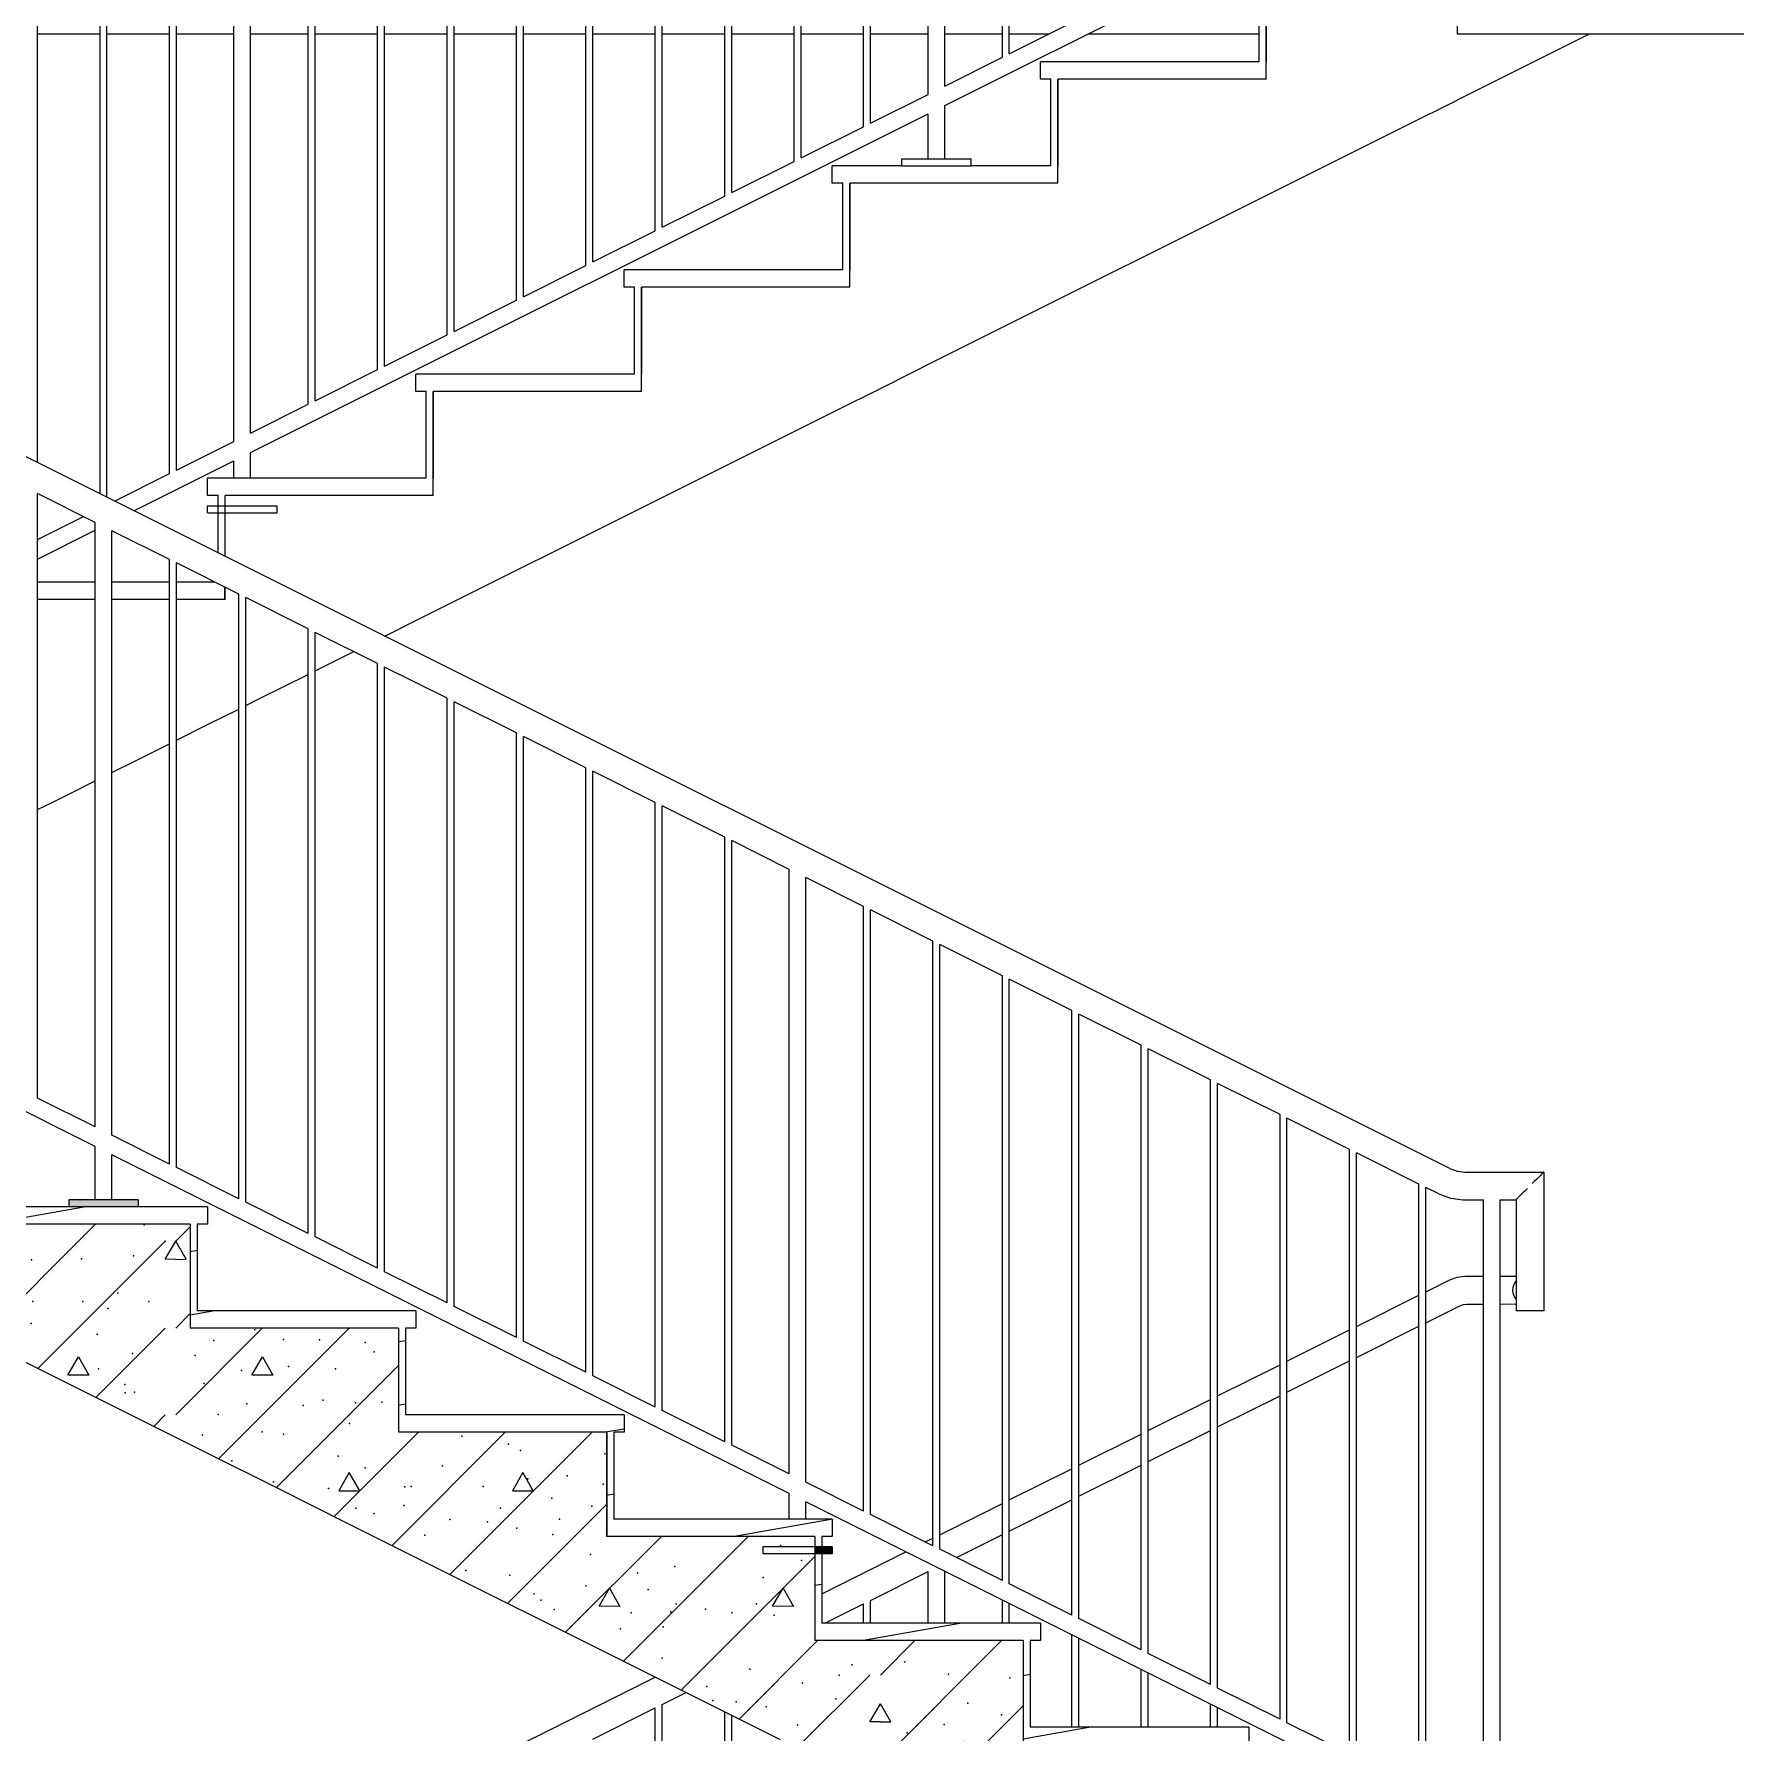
# Model space of a CAD drawing. Header units: millimetres. Extents: x 18162 to 7085488, y 72188 to 247925.
# Drawn here: x 3667379 to 3669831, y 110410 to 112858 of the extents above; entities that cross this region are included whole.
import ezdxf

# ---------------------------------------------------------------- set-up
doc = ezdxf.new("R2010")
doc.units = ezdxf.units.MM
doc.header["$MEASUREMENT"] = 0
for name, color, linetype in [('Interior - Stair & Railing', 7, 'Continuous'), ('Structural - Bearing', 7, 'Continuous'), ('Structural - Stair & Railing', 7, 'Continuous')]:
    doc.layers.add(name, color=color, linetype=linetype)
pattern_1 = [(10, (3761974.73, 95118.01), (-15.628336, 88.632695), [])]

# ---------------------------------------------------------------- blocks, each defined once
blk = doc.blocks.new('*X818', base_point=(3761974.7, 95118))
at = {"layer": 'Structural - Stair & Railing', "color": 7, "linetype": 'Continuous', "lineweight": 9}
for p, q in [((3666374.6, 111440), (3666377.6, 111443)), ((3666457.9, 111398.3), (3666502.6, 111443)), ((3666552.9, 111425.6), (3666563, 111443)), ((3666568, 111368.3), (3666642.8, 111443)), ((3666583.1, 111425.6), (3666573, 111443)), ((3666634.7, 111309.9), (3666767.8, 111443)), ((3666718, 111268.3), (3666892.8, 111443)), ((3666813.1, 111443), (3666803.1, 111425.6)), ((3666833.1, 111425.6), (3666823, 111443)), ((3666568, 111425.6), (3666552.9, 111425.6)), ((3666568, 111425.6), (3666583.1, 111425.6)), ((3666801.4, 111226.6), (3667004, 111429.2)), ((3666803.1, 111425.6), (3666833.1, 111425.6)), ((3666541.3, 111356.6), (3666552.9, 111368.3)), ((3666884.7, 111184.9), (3667004, 111304.2)), ((3666968, 111143.3), (3667117.8, 111293)), ((3667068, 111118.3), (3667242.8, 111293)), ((3666691.1, 111281.7), (3666693, 111285)), ((3666693, 111285), (3666696.4, 111279.1)), ((3666927.9, 111258.9), (3666943, 111285)), ((3666943, 111285), (3666957.9, 111258.9)), ((3667177.9, 111258.9), (3667193, 111285)), ((3667193, 111285), (3667207.9, 111258.9)), ((3666957.9, 111258.9), (3666927.9, 111258.9)), ((3667207.9, 111258.9), (3667177.9, 111258.9)), ((3667193, 111118.3), (3667304, 111229.2)), ((3667318, 111118.3), (3667342.8, 111143)), ((3667443, 111118.3), (3667467.8, 111143)), ((3667583.1, 111118.3), (3667604, 111139.1)), ((3667051.4, 111101.6), (3667068, 111118.3)), ((3667068, 111118.3), (3667056.9, 111098.8)), ((3667083.1, 111092.3), (3667068, 111118.3)), ((3667134.7, 111059.9), (3667193, 111118.3)), ((3667218, 111018.3), (3667318, 111118.3)), ((3667301.4, 110976.6), (3667443, 111118.3)), ((3667318, 111118.3), (3667303.1, 111092.2)), ((3667333.1, 111092.3), (3667318, 111118.3)), ((3667384.7, 110934.9), (3667568, 111118.3)), ((3667568, 111092.3), (3667583.1, 111118.3)), ((3667598.3, 111092.3), (3667583.1, 111118.3)), ((3667070.1, 111092.2), (3667083.1, 111092.3)), ((3667303.1, 111092.2), (3667333.1, 111092.3)), ((3667583.1, 111092.2), (3667568, 111092.3)), ((3667583.1, 111092.2), (3667598.3, 111092.3)), ((3667583.1, 110993.3), (3667604, 111014.1)), ((3667468, 110893.3), (3667568, 110993.3)), ((3667583.1, 110868.3), (3667707.9, 110993)), ((3667644.8, 110804.9), (3667832.9, 110993)), ((3667427.9, 110925.6), (3667443, 110951.6)), ((3667443, 110951.6), (3667457.9, 110925.6)), ((3667693, 110925.6), (3667708.1, 110951.6)), ((3667708.1, 110951.6), (3667723.1, 110925.6)), ((3667457.9, 110925.6), (3667427.9, 110925.6)), ((3667723.1, 110925.6), (3667693, 110925.6)), ((3667728.1, 110763.2), (3667904, 110939.1)), ((3667551.4, 110851.6), (3667568, 110868.3)), ((3667811.4, 110721.6), (3667932.9, 110843)), ((3667894.8, 110679.9), (3668057.9, 110843)), ((3667978.1, 110638.2), (3668182.9, 110843)), ((3667833.1, 110784.9), (3667818.2, 110758.9)), ((3667848.3, 110758.9), (3667833.1, 110784.9)), ((3668083.1, 110784.9), (3668068.2, 110758.9)), ((3668098.3, 110758.9), (3668083.1, 110784.9)), ((3667818.2, 110758.9), (3667848.3, 110758.9)), ((3668068.2, 110758.9), (3668098.3, 110758.9)), ((3668061.4, 110596.6), (3668204, 110739.1)), ((3668144.8, 110554.9), (3668282.9, 110693)), ((3668228.1, 110513.2), (3668407.9, 110693)), ((3668311.4, 110471.6), (3668504, 110664.1)), ((3668193, 110592.3), (3668208.1, 110618.3)), ((3668208.1, 110618.3), (3668223.1, 110592.2)), ((3668443, 110592.3), (3668458.1, 110618.3)), ((3668458.1, 110618.3), (3668473.1, 110592.2)), ((3668223.1, 110592.2), (3668193, 110592.3)), ((3668473.1, 110592.2), (3668443, 110592.3)), ((3668394.8, 110429.9), (3668507.9, 110543)), ((3668598.3, 110368.3), (3668773, 110543)), ((3668598.3, 110493.3), (3668648, 110543)), ((3668478.1, 110388.2), (3668583.1, 110493.3)), ((3668583.1, 110425.6), (3668598.3, 110451.6)), ((3668613.4, 110425.6), (3668598.3, 110451.6)), ((3668654.9, 110299.8), (3668804, 110448.9)), ((3668598.3, 110425.6), (3668583.1, 110425.6)), ((3668598.3, 110425.6), (3668613.4, 110425.6)), ((3668738.2, 110258.2), (3668873, 110393)), ((3668821.5, 110216.5), (3668998, 110393)), ((3668561.4, 110346.6), (3668583.1, 110368.3)), ((3668904.9, 110174.8), (3669104, 110373.9)), ((3668714.6, 110270), (3668723.3, 110284.9)), ((3668723.3, 110284.9), (3668738.2, 110258.9)), ((3668958.1, 110258.9), (3668973.3, 110284.9)), ((3668973.3, 110284.9), (3668988.2, 110258.9)), ((3668738.2, 110258.9), (3668736.8, 110258.9)), ((3668988.2, 110258.9), (3668958.1, 110258.9)), ((3668988.2, 110133.2), (3669104, 110248.9)), ((3669098.3, 110118.3), (3669223, 110243)), ((3669223.3, 110118.3), (3669348, 110243)), ((3669348.3, 110118.3), (3669404, 110173.9)), ((3669071.5, 110091.5), (3669098.3, 110118.2)), ((3669098.3, 110118.3), (3669083.4, 110092.2)), ((3669113.4, 110092.2), (3669098.3, 110118.3)), ((3669154.9, 110049.8), (3669223.3, 110118.2)), ((3669238.2, 110008.2), (3669348.3, 110118.2)), ((3669348.3, 110118.3), (3669333.4, 110092.2)), ((3669363.4, 110092.2), (3669348.3, 110118.3)), ((3669083.4, 110092.2), (3669113.4, 110092.2)), ((3669333.4, 110092.2), (3669363.4, 110092.2)), ((3669321.5, 109966.5), (3669429.1, 110074)), ((3669404.9, 109924.8), (3669429.1, 109949))]:
    blk.add_line(p, q, dxfattribs=at)
for p in [(3666448.8, 111420.8), (3666448.8, 111420.8), (3666660, 111422), (3666742.4, 111435.9), (3666813.2, 111433.5), (3666992.3, 111424.3), (3666606.5, 111409.9), (3666688.2, 111397.6), (3666901.1, 111409.6), (3666926.4, 111406.2), (3666752.6, 111366.5), (3666628.8, 111351.8), (3666879.2, 111362.2), (3666986.1, 111349.4), (3666992.3, 111362.5), (3666641.5, 111327.8), (3666794.5, 111320.1), (3666721.5, 111303.2), (3666806.8, 111304.6), (3666817.7, 111313.9), (3666887.2, 111290.7), (3666930.7, 111292.5), (3666714.1, 111278.3), (3666843.9, 111276.8), (3666969.1, 111289.1), (3666985.8, 111268.5), (3667115.9, 111279.9), (3667151.4, 111276.8), (3667276.6, 111278.3), (3666901.3, 111224), (3666958.8, 111218.3), (3667097.4, 111227.3), (3667128.8, 111217.6), (3667128.8, 111217.6), (3667194.7, 111221.2), (3666877.9, 111211.9), (3667016.6, 111214.4), (3666927.4, 111170.2), (3667159.2, 111168.6), (3667044, 111165.5), (3667163.8, 111145.4), (3667231.7, 111158.3), (3667257.1, 111166.3), (3667537.9, 111141.8), (3667223.3, 111094.2), (3667522.3, 111097.3), (3667568, 111118.3), (3667568, 111118.3), (3667568, 111118.3), (3667583.1, 111118.3), (3667583.1, 111118.3), (3667583.1, 111118.3), (3667106.1, 111086.5), (3667187.1, 111069.8), (3667375.2, 111091.7), (3667447.4, 111092.9), (3667174.3, 111053.1), (3667319.2, 111057.6), (3667238.2, 111045), (3667282.6, 111031.5), (3667294.6, 111031.6), (3667377.3, 111031.5), (3667449.4, 111031.5), (3667485.2, 111021.6), (3667499.6, 111043.7), (3667544.4, 111031.4), (3667259.3, 111004.1), (3667374.7, 110999.9), (3667469.8, 110984.5), (3667638.2, 110975.4), (3667697, 110990.9), (3667738.5, 110976.8), (3667790.3, 110976.4), (3667855.9, 110972.6), (3667520.7, 110956.5), (3667611.2, 110953.9), (3667868.9, 110959.1), (3667471.7, 110934.6), (3667678.1, 110932), (3667745.8, 110937.8), (3667813.4, 110934.6), (3667510, 110911.9), (3667510.1, 110900.1), (3667523.9, 110901.1), (3667624.2, 110913.4), (3667685.7, 110884.1), (3667766.6, 110881.5), (3667795.3, 110889.5), (3667842.1, 110885.6), (3667879.9, 110886.6), (3667644.3, 110868.6), (3667832.8, 110867.1), (3667833.5, 110855.7), (3667621.6, 110839.2), (3667707.6, 110843.9), (3667738.2, 110840.3), (3667995.2, 110837.6), (3668062.8, 110825.8), (3667664, 110802), (3667817.1, 110808.6), (3668080, 110816.7), (3668201.3, 110811.8), (3667744.4, 110779.5), (3667855.9, 110791.7), (3667967.3, 110794.7), (3668090.2, 110776.2), (3668146.9, 110780.1), (3667724.1, 110771.9), (3667803.1, 110762), (3667913.4, 110764.3), (3667922.4, 110765.1), (3668025.9, 110765.1), (3668199, 110768.2), (3667842.7, 110733.5), (3667912.5, 110737.6), (3668051, 110733.5), (3668125, 110747.9), (3668182.4, 110736.7), (3667868.9, 110726), (3667978, 110717.2), (3668032.1, 110714.1), (3668074.8, 110704.7), (3668136.2, 110717.9), (3667942, 110695), (3668126.4, 110695.6), (3668454.5, 110679.8), (3668180.9, 110667), (3668484.9, 110658.5), (3668001.1, 110643.7), (3668064.5, 110637.1), (3668248.3, 110640.1), (3668302.1, 110649.8), (3668429.3, 110633.7), (3668099.8, 110610.5), (3668173.9, 110621.7), (3668263.9, 110616.7), (3668109.5, 110601.1), (3668128.3, 110587.5), (3668239.2, 110582.7), (3668296.4, 110584.3), (3668304.1, 110595.7), (3668346.2, 110588.4), (3668384.5, 110582.7), (3668420, 110595.7), (3668445.1, 110579.7), (3668223.8, 110559.6), (3668285.6, 110562.7), (3668283.9, 110517.8), (3668557.6, 110508), (3668633.5, 110512.4), (3668410.5, 110501.7), (3668486.3, 110481.9), (3668539, 110493.1), (3668696.5, 110494.7), (3668784.7, 110489), (3668348.5, 110476.7), (3668356.8, 110456.8), (3668534.1, 110459.1), (3668390.6, 110454.5), (3668433.6, 110447.5), (3668724.3, 110452.9), (3668772.7, 110435.9), (3668479, 110420.8), (3668479, 110420.8), (3668636.7, 110409.8), (3668690.3, 110422), (3668496.4, 110390.6), (3668718.4, 110397.6), (3668782.8, 110366.5), (3668909.5, 110362.2), (3669022.5, 110362.5), (3668659.1, 110351.8), (3669016.4, 110349.4), (3668671.7, 110327.8), (3668824.7, 110320), (3668847.9, 110313.9), (3669061.2, 110315.4), (3668751.7, 110303.2), (3668837.1, 110304.6), (3668917.5, 110290.7), (3668961, 110292.4), (3668999.4, 110289.1), (3668744.4, 110278.3), (3668874.2, 110276.8), (3669016.1, 110268.5), (3668788.2, 110235.6), (3668908.2, 110211.9), (3668931.5, 110224), (3668989, 110218.3), (3669046.9, 110214.4), (3669127.6, 110227.3), (3669159, 110217.6), (3669159, 110217.6), (3669225, 110221.1), (3669353.2, 110204.1), (3669361, 110193.3), (3668957.6, 110170.1), (3669074.2, 110165.5), (3669189.4, 110168.6), (3669287.4, 110166.3), (3669351.7, 110164), (3669194.1, 110145.4), (3669261.9, 110158.3), (3669253.5, 110094.2), (3669405.5, 110091.7), (3669136.3, 110086.5), (3669217.4, 110069.8), (3669158.5, 110057.1), (3669204.5, 110053.1), (3669268.5, 110045), (3669349.5, 110057.6), (3669312.8, 110031.5), (3669324.9, 110031.6), (3669407.6, 110031.5), (3669251.2, 110012.3), (3669289.5, 110004.1), (3669405, 109999.9), (3669366.6, 109954.5)]:
    blk.add_point(p, dxfattribs=at)

msp = doc.modelspace()

# ---------------------------------------------------------------- hatches: boundary and pattern name
at = {"layer": 'Interior - Stair & Railing', "linetype": 'Continuous', "lineweight": 9}
for points in [[(3667429.1, 111178), (3667429.1, 111168), (3667529.1, 111168), (3667529.1, 111178)], [(3668529.1, 110678), (3668504, 110678), (3668504, 110668), (3668529.1, 110668)]]:
    msp.add_hatch(color=7, dxfattribs=at).paths.add_polyline_path(points)
at = {"layer": 'Structural - Stair & Railing', "linetype": 'Continuous', "lineweight": 9}
h = msp.add_hatch(dxfattribs=at)
h.set_pattern_fill('Wood_0003', style=0, pattern_type=2)
h.set_pattern_definition(pattern_1)
h.paths.add_polyline_path([(3667304.1, 111143), (3667629.1, 111143), (3667629.1, 111168), (3667304.1, 111168)])
h = msp.add_hatch(dxfattribs=at)
h.set_pattern_fill('Wood_0003', style=0, pattern_type=2)
h.set_pattern_definition(pattern_1)
h.paths.add_polyline_path([(3667614.1, 111143), (3667604.1, 111143), (3667604.1, 111018), (3667614.1, 111018)])
h = msp.add_hatch(dxfattribs=at)
h.set_pattern_fill('Wood_0003', style=0, pattern_type=2)
h.set_pattern_definition(pattern_1)
h.paths.add_polyline_path([(3667604.1, 110993), (3667929.1, 110993), (3667929.1, 111018), (3667604.1, 111018)])
h = msp.add_hatch(dxfattribs=at)
h.set_pattern_fill('Wood_0003', style=0, pattern_type=2)
h.set_pattern_definition(pattern_1)
h.paths.add_polyline_path([(3667914.1, 110993), (3667904.1, 110993), (3667904.1, 110868), (3667914.1, 110868)])
h = msp.add_hatch(dxfattribs=at)
h.set_pattern_fill('Wood_0003', style=0, pattern_type=2)
h.set_pattern_definition(pattern_1)
h.paths.add_polyline_path([(3667904.1, 110868), (3667904.1, 110843), (3668229.1, 110843), (3668229.1, 110868)])
h = msp.add_hatch(dxfattribs=at)
h.set_pattern_fill('Wood_0003', style=0, pattern_type=2)
h.set_pattern_definition(pattern_1)
h.paths.add_polyline_path([(3668214.1, 110843), (3668204.1, 110843), (3668204.1, 110718), (3668214.1, 110718)])
h = msp.add_hatch(dxfattribs=at)
h.set_pattern_fill('Wood_0003', style=0, pattern_type=2)
h.set_pattern_definition(pattern_1)
h.paths.add_polyline_path([(3668204.1, 110693), (3668529.1, 110693), (3668529.1, 110718), (3668204.1, 110718)])
h = msp.add_hatch(dxfattribs=at)
h.set_pattern_fill('Wood_0003', style=0, pattern_type=2)
h.set_pattern_definition(pattern_1)
h.paths.add_polyline_path([(3668504.1, 110693), (3668504.1, 110678), (3668514.1, 110678), (3668514.1, 110693)])
h = msp.add_hatch(dxfattribs=at)
h.set_pattern_fill('Wood_0003', style=0, pattern_type=2)
h.set_pattern_definition(pattern_1)
h.paths.add_polyline_path([(3668504.1, 110668), (3668504.1, 110568), (3668514.1, 110568), (3668514.1, 110668)])
h = msp.add_hatch(dxfattribs=at)
h.set_pattern_fill('Wood_0003', style=0, pattern_type=2)
h.set_pattern_definition(pattern_1)
h.paths.add_polyline_path([(3668504.1, 110543), (3668829.1, 110543), (3668829.1, 110568), (3668504.1, 110568)])
h = msp.add_hatch(dxfattribs=at)
h.set_pattern_fill('Wood_0003', style=0, pattern_type=2)
h.set_pattern_definition(pattern_1)
h.paths.add_polyline_path([(3668814.1, 110543), (3668804.1, 110543), (3668804.1, 110418), (3668814.1, 110418)])
h = msp.add_hatch(dxfattribs=at)
h.set_pattern_fill('Wood_0003', style=0, pattern_type=2)
h.set_pattern_definition(pattern_1)
h.paths.add_polyline_path([(3668804.1, 110418), (3668804.1, 110393), (3669129.1, 110393), (3669129.1, 110418)])

# ---------------------------------------------------------------- linework, layer by layer
at = {"layer": 'Interior - Stair & Railing', "color": 7, "linetype": 'Continuous', "lineweight": 9}
for p, q in [((3668284.1, 112579.5), (3668284.1, 113450.8)), ((3668274.1, 112574.5), (3668274.1, 113445.8)), ((3668374.1, 112624.5), (3668374.1, 113440.3)), ((3668384.1, 112629.5), (3668384.1, 113435.3)), ((3668184.1, 112529.5), (3668184.1, 113400.8)), ((3668174.1, 112524.5), (3668174.1, 113395.8)), ((3668474.1, 112674.5), (3668474.1, 113390.3)), ((3668484.1, 112679.5), (3668484.1, 113385.3)), ((3668084.1, 112479.5), (3668084.1, 113350.8)), ((3668074.1, 112474.5), (3668074.1, 113345.8)), ((3668574.1, 112724.5), (3668574.1, 113340.3)), ((3668584.1, 112729.5), (3668584.1, 113335.3)), ((3667984.1, 112429.5), (3667984.1, 113300.8)), ((3667974.1, 112424.5), (3667974.1, 113295.8)), ((3668667.1, 112771), (3668667.1, 113293.8)), ((3668691.1, 112783), (3668691.1, 113281.8)), ((3667874.1, 112374.5), (3667874.1, 113245.8)), ((3667884.1, 112379.5), (3667884.1, 113250.8)), ((3668774.1, 112824.5), (3668774.1, 113240.3)), ((3668784.1, 112829.5), (3668784.1, 113235.3)), ((3667774.1, 112324.5), (3667774.1, 113195.8)), ((3667784.1, 112329.5), (3667784.1, 113200.8)), ((3667691.1, 112283), (3667691.1, 113154.3)), ((3667667.1, 112271), (3667667.1, 113142.3)), ((3667574.1, 112224.5), (3667574.1, 113095.8)), ((3667584.1, 112229.5), (3667584.1, 113100.8)), ((3667474.1, 112195.5), (3667474.1, 113045.8)), ((3667484.1, 112190.5), (3667484.1, 113050.8)), ((3668691.1, 112755), (3669217.8, 113018.4)), ((3667384.1, 112240.5), (3667384.1, 113000.8)), ((3668784.1, 112829.5), (3668874.1, 112874.5)), ((3668691.1, 112783), (3668774.1, 112824.5)), ((3668584.1, 112729.5), (3668667.1, 112771)), ((3667691.1, 112255), (3668667.1, 112743)), ((3668667.1, 112678), (3668667.1, 112743)), ((3668691.1, 112678), (3668691.1, 112755)), ((3668484.1, 112679.5), (3668574.1, 112724.5)), ((3668384.1, 112629.5), (3668474.1, 112674.5)), ((3668629.1, 112678), (3668729.1, 112678)), ((3668629.1, 112668), (3668629.1, 112678)), ((3668629.1, 112668), (3668729.1, 112668)), ((3668729.1, 112668), (3668729.1, 112678)), ((3668284.1, 112579.5), (3668374.1, 112624.5)), ((3668184.1, 112529.5), (3668274.1, 112574.5)), ((3669418.5, 111223.3), (3666739.6, 112562.7)), ((3668084.1, 112479.5), (3668174.1, 112524.5)), ((3667984.1, 112429.5), (3668074.1, 112474.5)), ((3667884.1, 112379.5), (3667974.1, 112424.5)), ((3667784.1, 112329.5), (3667874.1, 112374.5)), ((3667691.1, 112283), (3667774.1, 112324.5)), ((3667584.1, 112229.5), (3667667.1, 112271)), ((3667691.1, 112218), (3667691.1, 112255)), ((3667495.1, 112185), (3667574.1, 112224.5)), ((3667523, 112171), (3667667.1, 112243)), ((3667667.1, 112218), (3667667.1, 112243)), ((3667467.1, 112154.3), (3667384.1, 112195.8)), ((3667384.1, 111324.5), (3667384.1, 112195.8)), ((3667629.1, 112178), (3667644.1, 112178)), ((3667629.1, 112168), (3667629.1, 112178)), ((3667644.1, 112178), (3667654.1, 112178)), ((3667654.1, 112178), (3667654.2, 112178)), ((3667654.2, 112178), (3667729.1, 112178)), ((3667729.1, 112168), (3667729.1, 112178)), ((3667384.1, 112129.5), (3667450.4, 112162.6)), ((3667467.1, 111283), (3667467.1, 112154.3)), ((3667629.1, 112168), (3667644.1, 112168)), ((3667644.1, 112168), (3667654.1, 112168)), ((3667654.1, 112168), (3667654.2, 112168)), ((3667654.2, 112168), (3667729.1, 112168)), ((3667384.1, 112101.5), (3667467.1, 112143)), ((3667574.1, 112100.8), (3667491.1, 112142.3)), ((3667491.1, 111271), (3667491.1, 112142.3)), ((3667574.1, 111229.5), (3667574.1, 112100.8)), ((3667674.1, 112050.8), (3667584.1, 112095.8)), ((3667584.1, 111224.5), (3667584.1, 112095.8)), ((3667674.1, 111179.5), (3667674.1, 112050.8)), ((3667774.1, 112000.8), (3667684.1, 112045.8)), ((3667684.1, 111174.5), (3667684.1, 112045.8)), ((3667774.1, 111129.5), (3667774.1, 112000.8)), ((3667874.1, 111950.8), (3667784.1, 111995.8)), ((3667784.1, 111124.5), (3667784.1, 111995.8)), ((3667874.1, 111079.5), (3667874.1, 111950.8)), ((3667974.1, 111900.8), (3667884.1, 111945.8)), ((3667884.1, 111074.5), (3667884.1, 111945.8)), ((3667974.1, 111029.5), (3667974.1, 111900.8)), ((3668074.1, 111850.8), (3667984.1, 111895.8)), ((3667984.1, 111024.5), (3667984.1, 111895.8)), ((3668074.1, 110979.5), (3668074.1, 111850.8)), ((3668174.1, 111800.8), (3668084.1, 111845.8)), ((3668084.1, 110974.5), (3668084.1, 111845.8)), ((3668174.1, 110929.5), (3668174.1, 111800.8)), ((3668274.1, 111750.8), (3668184.1, 111795.8)), ((3668184.1, 110924.5), (3668184.1, 111795.8)), ((3668274.1, 110879.5), (3668274.1, 111750.8)), ((3668374.1, 111700.8), (3668284.1, 111745.8)), ((3668284.1, 110874.5), (3668284.1, 111745.8)), ((3668374.1, 110829.5), (3668374.1, 111700.8)), ((3668467.1, 111654.3), (3668384.1, 111695.8)), ((3668384.1, 110824.5), (3668384.1, 111695.8)), ((3667467.1, 111255), (3666691.1, 111643)), ((3668467.1, 110783), (3668467.1, 111654.3)), ((3668574.1, 111600.8), (3668491.1, 111642.3)), ((3668491.1, 110771), (3668491.1, 111642.3)), ((3668574.1, 110729.5), (3668574.1, 111600.8)), ((3668674.1, 111550.8), (3668584.1, 111595.8)), ((3668584.1, 110724.5), (3668584.1, 111595.8)), ((3668674.1, 110679.5), (3668674.1, 111550.8)), ((3668774.1, 111500.8), (3668684.1, 111545.8)), ((3668684.1, 110674.5), (3668684.1, 111545.8)), ((3668774.1, 110629.5), (3668774.1, 111500.8)), ((3668874.1, 111450.8), (3668784.1, 111495.8)), ((3668784.1, 110624.5), (3668784.1, 111495.8)), ((3668874.1, 110579.5), (3668874.1, 111450.8)), ((3668974.1, 111400.8), (3668884.1, 111445.8)), ((3668884.1, 110574.5), (3668884.1, 111445.8)), ((3668974.1, 110529.5), (3668974.1, 111400.8)), ((3669074.1, 111350.8), (3668984.1, 111395.8)), ((3668984.1, 110524.5), (3668984.1, 111395.8)), ((3669074.1, 110479.5), (3669074.1, 111350.8)), ((3669174.1, 111300.8), (3669084.1, 111345.8)), ((3669084.1, 110474.5), (3669084.1, 111345.8)), ((3667467.1, 111283), (3667384.1, 111324.5)), ((3669174.1, 110429.5), (3669174.1, 111300.8)), ((3669274.1, 111250.8), (3669184.1, 111295.8)), ((3669184.1, 110424.5), (3669184.1, 111295.8)), ((3667574.1, 111229.5), (3667491.1, 111271)), ((3667467.1, 111178), (3667467.1, 111255)), ((3668467.1, 110755), (3667491.1, 111243)), ((3667491.1, 111178), (3667491.1, 111243)), ((3669274.1, 110379.5), (3669274.1, 111250.8)), ((3669374.1, 111200.8), (3669284.1, 111245.8)), ((3669284.1, 110374.5), (3669284.1, 111245.8)), ((3667674.1, 111179.5), (3667584.1, 111224.5)), ((3669418.5, 111223.3), (3669429.1, 111219.4)), ((3669429.1, 111219.4), (3669440.3, 111218.1)), ((3669440.3, 111218.1), (3669554.1, 111218)), ((3669552.8, 111216.8), (3669551.4, 111215.3)), ((3669553.8, 111217.7), (3669552.8, 111216.8)), ((3669554.1, 111218), (3669553.8, 111217.7)), ((3669554.1, 111218), (3669554.1, 111018)), ((3669374.1, 110329.5), (3669374.1, 111200.8)), ((3669402.7, 111186.5), (3669384.1, 111195.8)), ((3669384.1, 110324.5), (3669384.1, 111195.8)), ((3669530.6, 111194.6), (3669527.2, 111191.2)), ((3669540.9, 111204.9), (3669537.5, 111201.5)), ((3669544.1, 111208), (3669540.9, 111204.9)), ((3669546.9, 111210.9), (3669544.1, 111208)), ((3669549.4, 111213.3), (3669546.9, 111210.9)), ((3669551.4, 111215.3), (3669549.4, 111213.3)), ((3667429.1, 111178), (3667429.1, 111168)), ((3667529.1, 111178), (3667429.1, 111178)), ((3667529.1, 111178), (3667529.1, 111168)), ((3667774.1, 111129.5), (3667684.1, 111174.5)), ((3669402.7, 111186.5), (3669419.8, 111180.3)), ((3669419.8, 111180.3), (3669437.9, 111178.2)), ((3669437.9, 111178.2), (3669467.1, 111178.1)), ((3669467.1, 110283), (3669467.1, 111178.1)), ((3669491.1, 111178.1), (3669514.1, 111178.1)), ((3669491.1, 110187), (3669491.1, 111178.1)), ((3669514.4, 111178.4), (3669514.1, 111178.1)), ((3669514.1, 111178.1), (3669514.1, 111061.2)), ((3669515.3, 111179.3), (3669514.4, 111178.4)), ((3669516.7, 111180.7), (3669515.3, 111179.3)), ((3669518.7, 111182.7), (3669516.7, 111180.7)), ((3669521.2, 111185.2), (3669518.7, 111182.7)), ((3669524.1, 111188), (3669521.2, 111185.2)), ((3669527.2, 111191.2), (3669524.1, 111188)), ((3667874.1, 111079.5), (3667784.1, 111124.5)), ((3667974.1, 111029.5), (3667884.1, 111074.5)), ((3669384.1, 111045.5), (3669418.5, 111062.7)), ((3669418.5, 111062.7), (3669429.1, 111066.6)), ((3669429.1, 111066.6), (3669440.3, 111067.9)), ((3669440.3, 111067.9), (3669467.1, 111067.9)), ((3669491.1, 111067.9), (3669514.1, 111068)), ((3669509.4, 111051.5), (3669509.1, 111048)), ((3669509.1, 111048), (3669509.4, 111044.5)), ((3669510.3, 111054.8), (3669509.4, 111051.5)), ((3669511.7, 111058), (3669510.3, 111054.8)), ((3669513.7, 111060.9), (3669511.7, 111058)), ((3669514.1, 111061.2), (3669513.7, 111060.9)), ((3669514.1, 111061.2), (3669514.1, 111034.8)), ((3668074.1, 110979.5), (3667984.1, 111024.5)), ((3669284.1, 110995.5), (3669374.1, 111040.5)), ((3669384.1, 111000.8), (3669434.3, 111025.9)), ((3669434.3, 111025.9), (3669438.3, 111027.4)), ((3669438.3, 111027.4), (3669442.6, 111027.9)), ((3669442.6, 111027.9), (3669467.1, 111027.9)), ((3669491.1, 111027.9), (3669514.1, 111028)), ((3669509.4, 111044.5), (3669510.3, 111041.2)), ((3669510.3, 111041.2), (3669511.7, 111038)), ((3669511.7, 111038), (3669513.7, 111035.2)), ((3669513.7, 111035.2), (3669514.1, 111034.8)), ((3669514.1, 111034.8), (3669514.1, 111018)), ((3669514.4, 111018), (3669514.1, 111018)), ((3669515.3, 111018), (3669514.4, 111018)), ((3669516.7, 111018), (3669515.3, 111018)), ((3669518.7, 111018), (3669516.7, 111018)), ((3669521.2, 111018), (3669518.7, 111018)), ((3669524.1, 111018), (3669521.2, 111018)), ((3669527.2, 111018), (3669524.1, 111018)), ((3669530.6, 111018), (3669527.2, 111018)), ((3669534.1, 111018), (3669530.6, 111018)), ((3669537.5, 111018), (3669534.1, 111018)), ((3669540.9, 111018), (3669537.5, 111018)), ((3669544.1, 111018), (3669540.9, 111018)), ((3669546.9, 111018), (3669544.1, 111018)), ((3669549.4, 111018), (3669546.9, 111018)), ((3669551.4, 111018), (3669549.4, 111018)), ((3669552.8, 111018), (3669551.4, 111018)), ((3669553.8, 111018), (3669552.8, 111018)), ((3669554.1, 111018), (3669553.8, 111018)), ((3668174.1, 110929.5), (3668084.1, 110974.5)), ((3669184.1, 110945.5), (3669274.1, 110990.5)), ((3669284.1, 110950.8), (3669374.1, 110995.8)), ((3668274.1, 110879.5), (3668184.1, 110924.5)), ((3669084.1, 110895.5), (3669174.1, 110940.5)), ((3669184.1, 110900.8), (3669274.1, 110945.8)), ((3668374.1, 110829.5), (3668284.1, 110874.5)), ((3668984.1, 110845.5), (3669074.1, 110890.5)), ((3669084.1, 110850.8), (3669174.1, 110895.8)), ((3668467.1, 110783), (3668384.1, 110824.5)), ((3668884.1, 110795.5), (3668974.1, 110840.5)), ((3668984.1, 110800.8), (3669074.1, 110845.8)), ((3668784.1, 110745.5), (3668874.1, 110790.5)), ((3668884.1, 110750.8), (3668974.1, 110795.8)), ((3668467.1, 110718), (3668467.1, 110755)), ((3668574.1, 110729.5), (3668491.1, 110771)), ((3669467.1, 110255), (3668491.1, 110743)), ((3668491.1, 110718), (3668491.1, 110743)), ((3668684.1, 110695.5), (3668774.1, 110740.5)), ((3668784.1, 110700.8), (3668874.1, 110745.8)), ((3668674.1, 110679.5), (3668584.1, 110724.5)), ((3668429.1, 110678), (3668429.1, 110668)), ((3668529.1, 110678), (3668429.1, 110678)), ((3668529.1, 110678), (3668529.1, 110668)), ((3668663, 110685), (3668674.1, 110690.5)), ((3668707.8, 110662.6), (3668774.1, 110695.8)), ((3668529.1, 110668), (3668429.1, 110668)), ((3668514.1, 110610.5), (3668635.1, 110671)), ((3668774.1, 110629.5), (3668684.1, 110674.5)), ((3668584.1, 110600.8), (3668667.1, 110642.3)), ((3668667.1, 110568), (3668667.1, 110642.3)), ((3668691.1, 110568), (3668691.1, 110643)), ((3668504, 110605.5), (3668504.1, 110605.5)), ((3668874.1, 110579.5), (3668784.1, 110624.5)), ((3668518.5, 110568), (3668574.1, 110595.8)), ((3668574.1, 110568), (3668574.1, 110595.8)), ((3668584.1, 110568), (3668584.1, 110600.8)), ((3668774.1, 110568), (3668774.1, 110601.5)), ((3668784.1, 110568), (3668784.1, 110596.5)), ((3668504, 110560.7), (3668504.1, 110560.8)), ((3668974.1, 110529.5), (3668884.1, 110574.5)), ((3668874.1, 110418), (3668874.1, 110551.5)), ((3668884.1, 110418), (3668884.1, 110546.5)), ((3669074.1, 110479.5), (3668984.1, 110524.5)), ((3666739.6, 109723.3), (3668273.8, 110490.4)), ((3668974.1, 110418), (3668974.1, 110501.5)), ((3668984.1, 110418), (3668984.1, 110496.5)), ((3668284.1, 110450.8), (3668318.5, 110468)), ((3669174.1, 110429.5), (3669084.1, 110474.5)), ((3668184.1, 110400.8), (3668274.1, 110445.8)), ((3668274.1, 109574.5), (3668274.1, 110445.8)), ((3668284.1, 109579.5), (3668284.1, 110450.8)), ((3668374.1, 109624.5), (3668374.1, 110440.3)), ((3668384.1, 109629.5), (3668384.1, 110435.3)), ((3669074.1, 110418), (3669074.1, 110451.5)), ((3669084.1, 110418), (3669084.1, 110446.5)), ((3669274.1, 110379.5), (3669184.1, 110424.5))]:
    msp.add_line(p, q, dxfattribs=at)
at = {"layer": 'Structural - Bearing', "color": 7, "linetype": 'Continuous', "lineweight": 25}
for p in [(3669429.1, 112912.8), (3670729.1, 112858)]:
    msp.add_line(p, (3669429.1, 112858), dxfattribs=at)
at = {"layer": 'Structural - Bearing', "color": 7, "linetype": 'Continuous', "lineweight": 9}
for p, q in [((3667474.1, 112858), (3667384.1, 112858)), ((3667574.1, 112858), (3667484.1, 112858)), ((3667667.1, 112858), (3667584.1, 112858)), ((3667774.1, 112858), (3667691.1, 112858)), ((3667874.1, 112858), (3667784.1, 112858)), ((3667974.1, 112858), (3667884.1, 112858)), ((3668074.1, 112858), (3667984.1, 112858)), ((3668174.1, 112858), (3668084.1, 112858)), ((3668274.1, 112858), (3668184.1, 112858)), ((3668374.1, 112858), (3668284.1, 112858)), ((3668474.1, 112858), (3668384.1, 112858)), ((3668574.1, 112858), (3668484.1, 112858)), ((3668667.1, 112858), (3668584.1, 112858)), ((3668774.1, 112858), (3668691.1, 112858)), ((3668841.1, 112858), (3668784.1, 112858)), ((3669144.1, 112858), (3668897, 112858)), ((3669154.2, 112858), (3669154.1, 112858))]:
    msp.add_line(p, q, dxfattribs=at)
at = {"layer": 'Structural - Stair & Railing', "color": 7, "linetype": 'Continuous', "lineweight": 9}
for p, q in [((3669144.1, 112818), (3669144.1, 112943)), ((3669154.1, 112943), (3669154.1, 112818)), ((3669154.2, 112793), (3669154.2, 112943)), ((3669619.6, 112858), (3669429.1, 112762.8)), ((3669144.1, 112818), (3668829.1, 112818)), ((3668829.1, 112793), (3668829.1, 112818)), ((3669154.1, 112793), (3669154.1, 112818)), ((3668844.1, 112793), (3668829.1, 112793)), ((3668844.1, 112668), (3668844.1, 112793)), ((3668854.1, 112793), (3668854.1, 112668)), ((3668854.2, 112793), (3668854.1, 112793)), ((3668854.2, 112643), (3668854.2, 112793)), ((3669154.1, 112793), (3668854.2, 112793)), ((3669154.2, 112793), (3669154.1, 112793)), ((3669354.1, 112725.3), (3669429.1, 112762.8)), ((3669279.1, 112687.8), (3669354.1, 112725.3)), ((3668629.1, 112668), (3668529.1, 112668)), ((3668529.1, 112643), (3668529.1, 112668)), ((3668844.1, 112668), (3668729.1, 112668)), ((3668854.1, 112643), (3668854.1, 112668)), ((3669204.1, 112650.3), (3669279.1, 112687.8)), ((3668544.1, 112643), (3668529.1, 112643)), ((3668544.1, 112518), (3668544.1, 112643)), ((3668554.1, 112643), (3668554.1, 112518)), ((3668554.2, 112493), (3668554.2, 112643)), ((3668854.1, 112643), (3668554.2, 112643)), ((3668854.2, 112643), (3668854.1, 112643)), ((3669129.1, 112612.8), (3669204.1, 112650.3)), ((3669054.1, 112575.3), (3669129.1, 112612.8)), ((3669029.1, 112562.8), (3669054.1, 112575.3)), ((3668979.1, 112537.8), (3669029.1, 112562.8)), ((3668544.1, 112518), (3668229.1, 112518)), ((3668229.1, 112493), (3668229.1, 112518)), ((3668554.1, 112493), (3668554.1, 112518)), ((3668929.1, 112512.8), (3668979.1, 112537.8)), ((3668244.1, 112493), (3668229.1, 112493)), ((3668244.1, 112368), (3668244.1, 112493)), ((3668254.1, 112493), (3668254.1, 112368)), ((3668254.2, 112493), (3668254.1, 112493)), ((3668254.2, 112343), (3668254.2, 112493)), ((3668554.1, 112493), (3668254.2, 112493)), ((3668554.2, 112493), (3668554.1, 112493)), ((3668829.1, 112462.8), (3668904.1, 112500.3)), ((3668904.1, 112500.3), (3668929.1, 112512.8)), ((3668754.1, 112425.3), (3668829.1, 112462.8)), ((3668679.1, 112387.8), (3668754.1, 112425.3)), ((3668604.1, 112350.3), (3668679.1, 112387.8)), ((3668244.1, 112368), (3667929.1, 112368)), ((3667929.1, 112343), (3667929.1, 112368)), ((3668254.1, 112343), (3668254.1, 112368)), ((3668529.1, 112312.8), (3668604.1, 112350.3)), ((3667944.1, 112343), (3667929.1, 112343)), ((3667944.1, 112218), (3667944.1, 112343)), ((3667954.1, 112343), (3667954.1, 112218)), ((3667954.2, 112343), (3667954.1, 112343)), ((3667954.2, 112193), (3667954.2, 112343)), ((3668254.1, 112343), (3667954.2, 112343)), ((3668254.2, 112343), (3668254.1, 112343)), ((3668454.1, 112275.3), (3668529.1, 112312.8)), ((3668429.1, 112262.8), (3668454.1, 112275.3)), ((3668379.1, 112237.8), (3668429.1, 112262.8)), ((3668329.1, 112212.8), (3668379.1, 112237.8)), ((3667944.1, 112218), (3667629.1, 112218)), ((3667629.1, 112193), (3667629.1, 112218)), ((3667954.1, 112193), (3667954.1, 112218)), ((3668229.1, 112162.8), (3668304.1, 112200.3)), ((3668304.1, 112200.3), (3668329.1, 112212.8)), ((3667644.1, 112193), (3667629.1, 112193)), ((3667644.1, 112178), (3667644.1, 112193)), ((3667644.1, 112168), (3667644.1, 112178)), ((3667654.1, 112193), (3667654.1, 112178)), ((3667654.1, 112178), (3667654.1, 112168)), ((3667654.2, 112178), (3667654.2, 112193)), ((3667954.1, 112193), (3667654.2, 112193)), ((3667654.2, 112168), (3667654.2, 112178)), ((3667954.2, 112193), (3667954.1, 112193)), ((3667644.1, 112110.5), (3667644.1, 112168)), ((3667654.1, 112168), (3667654.1, 112105.5)), ((3667654.2, 112105.5), (3667654.2, 112168)), ((3668154.1, 112125.3), (3668229.1, 112162.8)), ((3668129.1, 112112.8), (3668154.1, 112125.3)), ((3668079.1, 112087.8), (3668129.1, 112112.8)), ((3668029.1, 112062.8), (3668079.1, 112087.8)), ((3667467.1, 112068), (3667384.1, 112068)), ((3667574.1, 112068), (3667491.1, 112068)), ((3667639.6, 112068), (3667584.1, 112068)), ((3667654.1, 112043), (3667654.1, 112060.8)), ((3667654.2, 112043), (3667654.2, 112060.7)), ((3668004.1, 112050.3), (3668029.1, 112062.8)), ((3667467.1, 112043), (3667384.1, 112043)), ((3667574.1, 112043), (3667491.1, 112043)), ((3667654.1, 112043), (3667584.1, 112043)), ((3667654.2, 112043), (3667654.1, 112043)), ((3667929.1, 112012.8), (3668004.1, 112050.3)), ((3667884.3, 111990.4), (3667929.1, 112012.8)), ((3667784.1, 111940.3), (3667839.6, 111968)), ((3667704.1, 111900.3), (3667774.1, 111935.3)), ((3667629.1, 111862.8), (3667674.1, 111885.3)), ((3667684.1, 111890.3), (3667704.1, 111900.3)), ((3667584.1, 111840.3), (3667629.1, 111862.8)), ((3667554.1, 111825.3), (3667574.1, 111835.3)), ((3667491.1, 111793.8), (3667529.1, 111812.8)), ((3667529.1, 111812.8), (3667554.1, 111825.3)), ((3667429.1, 111762.8), (3667467.1, 111781.8)), ((3667404.1, 111750.3), (3667429.1, 111762.8)), ((3667384.1, 111740.3), (3667404.1, 111750.3))]:
    msp.add_line(p, q, dxfattribs=at)
at = {"layer": 'Structural - Stair & Railing', "color": 7, "linetype": 'Continuous', "lineweight": 25}
for p, q in [((3667429.1, 111168), (3667314.1, 111168)), ((3667529.1, 111168), (3667429.1, 111168)), ((3667629.1, 111168), (3667529.1, 111168)), ((3667629.1, 111168), (3667629.1, 111143)), ((3667604, 111143), (3667304.1, 111143)), ((3667604.1, 111143), (3667604, 111143)), ((3667604, 111143), (3667604, 110993)), ((3667604.1, 111143), (3667604.1, 111018)), ((3667614.1, 111143), (3667614.1, 111018)), ((3667629.1, 111143), (3667614.1, 111143)), ((3667604.1, 111018), (3667604.1, 110993)), ((3667929.1, 111018), (3667614.1, 111018)), ((3667929.1, 111018), (3667929.1, 110993)), ((3667604.1, 110993), (3667604, 110993)), ((3667904, 110993), (3667604.1, 110993)), ((3667904.1, 110993), (3667904, 110993)), ((3667904, 110993), (3667904, 110843)), ((3667904.1, 110993), (3667904.1, 110868)), ((3667914.1, 110993), (3667914.1, 110868)), ((3667929.1, 110993), (3667914.1, 110993)), ((3667904.1, 110868), (3667904.1, 110843)), ((3668229.1, 110868), (3667914.1, 110868)), ((3668229.1, 110868), (3668229.1, 110843)), ((3667904.1, 110843), (3667904, 110843)), ((3668204, 110843), (3667904.1, 110843)), ((3668204.1, 110843), (3668204, 110843)), ((3668204, 110843), (3668204, 110693)), ((3668204.1, 110843), (3668204.1, 110718)), ((3668214.1, 110843), (3668214.1, 110718)), ((3668229.1, 110843), (3668214.1, 110843)), ((3668204.1, 110718), (3668204.1, 110693)), ((3668529.1, 110718), (3668214.1, 110718)), ((3668529.1, 110718), (3668529.1, 110693)), ((3668204.1, 110693), (3668204, 110693)), ((3668504, 110693), (3668204.1, 110693)), ((3668504.1, 110693), (3668504, 110693)), ((3668504, 110693), (3668504, 110543)), ((3668504.1, 110693), (3668504.1, 110568)), ((3668514.1, 110693), (3668514.1, 110568)), ((3668529.1, 110693), (3668514.1, 110693)), ((3668504.1, 110568), (3668504.1, 110543)), ((3668829.1, 110568), (3668514.1, 110568)), ((3668829.1, 110568), (3668829.1, 110543)), ((3668504.1, 110543), (3668504, 110543)), ((3668804, 110543), (3668504.1, 110543)), ((3668804.1, 110543), (3668804, 110543)), ((3668804, 110543), (3668804, 110393)), ((3668804.1, 110543), (3668804.1, 110418)), ((3668814.1, 110543), (3668814.1, 110418)), ((3668829.1, 110543), (3668814.1, 110543)), ((3668804.1, 110418), (3668804.1, 110393)), ((3669129.1, 110418), (3668814.1, 110418)), ((3669129.1, 110418), (3669129.1, 110393))]:
    msp.add_line(p, q, dxfattribs=at)
at = {"layer": 'Structural - Stair & Railing', "color": 7, "linetype": 'Continuous', "lineweight": 25, "flags": 128}
msp.add_lwpolyline([(3666368.5, 111443), (3666804.1, 111225.3), (3666879.1, 111187.8), (3666954.1, 111150.3), (3667029.1, 111112.8), (3667129.1, 111062.8), (3667229.1, 111012.8), (3667329.1, 110962.8), (3667404.1, 110925.3), (3667479.1, 110887.8), (3667554.1, 110850.3), (3667629.1, 110812.8), (3667729.1, 110762.8), (3667829.1, 110712.8), (3667929.1, 110662.8), (3668029.1, 110612.8), (3668129.1, 110562.8), (3668229.1, 110512.8), (3668304.1, 110475.3), (3668379.1, 110437.8), (3668454.1, 110400.3)], dxfattribs=at)

# ---------------------------------------------------------------- block references
at = {"layer": 'Structural - Stair & Railing', "lineweight": 0}
msp.add_blockref('*X818', (3761974.7, 95118), dxfattribs=at)

doc.saveas('drawing.dxf')
